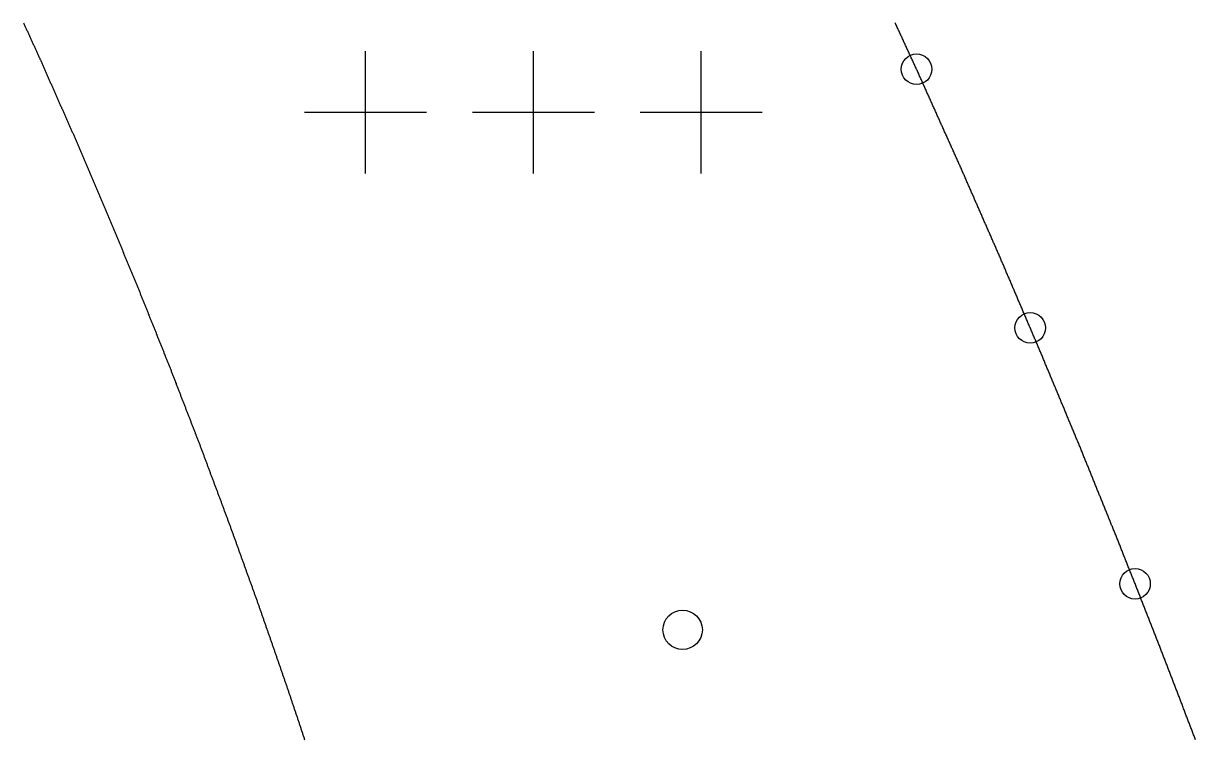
# Model space of a CAD drawing. Extents: x 2 to 292, y 1 to 254.
# Drawn here: x 230.86 to 250.07, y 12.75 to 24.49 of the extents above; entities that cross this region are included whole.
import ezdxf

# ---------------------------------------------------------------- set-up
doc = ezdxf.new("R2010")
doc.units = 0
doc.header["$PDMODE"] = 2
doc.header["$PDSIZE"] = 1
doc.layers.get('0').update_dxf_attribs({"linetype": 'CONTINUOUS'})
doc.layers.add('DRILLING', color=3, linetype='CONTINUOUS')
doc.layers.add('RIB_INDICATION', color=1, linetype='CONTINUOUS')

# ---------------------------------------------------------------- blocks, each defined once
blk = doc.blocks.new('*U109')
at = {"layer": 'DRILLING'}
blk.add_point((0, 0), dxfattribs=at)
blk = doc.blocks.new('*U110')
at = {"layer": 'DRILLING', "color": 0, "linetype": 'BYBLOCK'}
for p in [(0, 0), (2.75, 0), (5.5, 0)]:
    blk.add_blockref('*U109', p, dxfattribs=at)

msp = doc.modelspace()

# ---------------------------------------------------------------- linework, layer by layer
for points in [[(230.864, 24.4949, 0), (230.87, 24.4823, 0), (230.876, 24.4697, 0), (230.882, 24.4571, 0), (230.887, 24.4445, 0), (230.893, 24.4318, 0), (230.899, 24.4192, 0), (230.905, 24.4066, 0), (230.91, 24.394, 0), (230.916, 24.3813, 0), (230.922, 24.3687, 0), (230.928, 24.3561, 0), (230.934, 24.3435, 0), (230.939, 24.3309, 0), (230.945, 24.3182, 0), (230.951, 24.3056, 0), (230.957, 24.293, 0), (230.962, 24.2804, 0), (230.968, 24.2677, 0), (230.974, 24.2551, 0), (230.98, 24.2425, 0), (230.985, 24.2299, 0), (230.991, 24.2173, 0), (230.997, 24.2046, 0), (231.003, 24.192, 0), (231.008, 24.1794, 0), (231.014, 24.1668, 0), (231.02, 24.1541, 0), (231.026, 24.1415, 0), (231.032, 24.1289, 0), (231.037, 24.1163, 0), (231.043, 24.1037, 0), (231.049, 24.091, 0), (231.055, 24.0784, 0), (231.06, 24.0658, 0), (231.066, 24.0532, 0), (231.072, 24.0405, 0), (231.078, 24.0279, 0), (231.083, 24.0153, 0), (231.089, 24.0027, 0), (231.095, 23.99, 0), (231.101, 23.9774, 0), (231.107, 23.9648, 0), (231.112, 23.9522, 0), (231.118, 23.9396, 0), (231.124, 23.9269, 0), (231.13, 23.9143, 0), (231.135, 23.9017, 0), (231.141, 23.8889, 0), (231.147, 23.8762, 0), (231.152, 23.8634, 0), (231.158, 23.8507, 0), (231.163, 23.8379, 0), (231.169, 23.8252, 0), (231.175, 23.8125, 0), (231.18, 23.7997, 0), (231.186, 23.787, 0), (231.192, 23.7742, 0), (231.197, 23.7615, 0), (231.203, 23.7488, 0), (231.209, 23.736, 0), (231.214, 23.7233, 0), (231.22, 23.7105, 0), (231.225, 23.6978, 0), (231.231, 23.6851, 0), (231.237, 23.6723, 0), (231.242, 23.6596, 0), (231.248, 23.6468, 0), (231.254, 23.6341, 0), (231.259, 23.6213, 0), (231.265, 23.6086, 0), (231.271, 23.5959, 0), (231.276, 23.5831, 0), (231.282, 23.5704, 0), (231.287, 23.5576, 0), (231.293, 23.5449, 0), (231.299, 23.5322, 0), (231.304, 23.5194, 0), (231.31, 23.5067, 0), (231.316, 23.4939, 0), (231.321, 23.4812, 0), (231.327, 23.4684, 0), (231.333, 23.4557, 0), (231.338, 23.443, 0), (231.344, 23.4302, 0), (231.349, 23.4175, 0), (231.355, 23.4047, 0), (231.361, 23.392, 0), (231.366, 23.3793, 0), (231.372, 23.3665, 0), (231.378, 23.3538, 0), (231.383, 23.341, 0), (231.389, 23.3283, 0), (231.395, 23.3156, 0), (231.4, 23.3028, 0), (231.406, 23.2901, 0), (231.411, 23.2773, 0), (231.417, 23.2646, 0), (231.423, 23.2518, 0), (231.428, 23.2391, 0), (231.434, 23.2264, 0), (231.44, 23.2136, 0), (231.445, 23.2009, 0), (231.451, 23.1881, 0), (231.456, 23.1754, 0), (231.462, 23.1627, 0), (231.468, 23.1499, 0), (231.473, 23.1372, 0), (231.479, 23.1244, 0), (231.485, 23.1117, 0), (231.49, 23.099, 0), (231.496, 23.0862, 0), (231.502, 23.0735, 0), (231.507, 23.0607, 0), (231.513, 23.048, 0), (231.518, 23.0352, 0), (231.524, 23.0225, 0), (231.53, 23.0098, 0), (231.535, 22.997, 0), (231.541, 22.9843, 0), (231.547, 22.9715, 0), (231.552, 22.9588, 0), (231.558, 22.9461, 0), (231.564, 22.9333, 0), (231.569, 22.9206, 0), (231.575, 22.9078, 0), (231.58, 22.8951, 0), (231.586, 22.8823, 0), (231.592, 22.8696, 0), (231.597, 22.8569, 0), (231.603, 22.8441, 0), (231.609, 22.8314, 0), (231.614, 22.8186, 0), (231.62, 22.8059, 0), (231.626, 22.7932, 0), (231.631, 22.7804, 0), (231.637, 22.7677, 0), (231.642, 22.7549, 0), (231.648, 22.7422, 0), (231.654, 22.7295, 0), (231.659, 22.7167, 0), (231.665, 22.704, 0), (231.671, 22.6912, 0), (231.676, 22.6785, 0), (231.682, 22.6657, 0), (231.687, 22.6529, 0), (231.693, 22.6401, 0), (231.698, 22.6272, 0), (231.704, 22.6143, 0), (231.709, 22.6015, 0), (231.715, 22.5886, 0), (231.72, 22.5758, 0), (231.726, 22.5629, 0), (231.731, 22.55, 0), (231.737, 22.5372, 0), (231.742, 22.5243, 0), (231.748, 22.5115, 0), (231.753, 22.4986, 0), (231.759, 22.4857, 0), (231.764, 22.4729, 0), (231.77, 22.46, 0), (231.775, 22.4471, 0), (231.781, 22.4343, 0), (231.786, 22.4214, 0), (231.792, 22.4086, 0), (231.797, 22.3957, 0), (231.803, 22.3828, 0), (231.809, 22.37, 0), (231.814, 22.3571, 0), (231.82, 22.3443, 0), (231.825, 22.3314, 0), (231.831, 22.3185, 0), (231.836, 22.3057, 0), (231.842, 22.2928, 0), (231.847, 22.28, 0), (231.853, 22.2671, 0), (231.858, 22.2542, 0), (231.864, 22.2414, 0), (231.869, 22.2285, 0), (231.875, 22.2157, 0), (231.88, 22.2028, 0), (231.886, 22.1899, 0), (231.891, 22.1771, 0), (231.897, 22.1642, 0), (231.902, 22.1514, 0), (231.908, 22.1385, 0), (231.913, 22.1256, 0), (231.919, 22.1128, 0), (231.924, 22.0999, 0), (231.93, 22.0871, 0), (231.935, 22.0742, 0), (231.941, 22.0613, 0), (231.946, 22.0485, 0), (231.952, 22.0356, 0), (231.957, 22.0228, 0), (231.963, 22.0099, 0), (231.968, 21.997, 0), (231.974, 21.9842, 0), (231.979, 21.9713, 0), (231.985, 21.9585, 0), (231.99, 21.9456, 0), (231.996, 21.9327, 0), (232.001, 21.9199, 0), (232.007, 21.907, 0), (232.012, 21.8942, 0), (232.018, 21.8813, 0), (232.023, 21.8684, 0), (232.029, 21.8556, 0), (232.034, 21.8427, 0), (232.04, 21.8298, 0), (232.045, 21.817, 0), (232.051, 21.8041, 0), (232.056, 21.7913, 0), (232.062, 21.7784, 0), (232.067, 21.7655, 0), (232.073, 21.7527, 0), (232.078, 21.7398, 0), (232.084, 21.727, 0), (232.089, 21.7141, 0), (232.095, 21.7012, 0), (232.1, 21.6884, 0), (232.106, 21.6755, 0), (232.111, 21.6627, 0), (232.117, 21.6498, 0), (232.122, 21.6369, 0), (232.128, 21.6241, 0), (232.133, 21.6112, 0), (232.139, 21.5984, 0), (232.144, 21.5855, 0), (232.15, 21.5726, 0), (232.155, 21.5598, 0), (232.161, 21.5469, 0), (232.166, 21.5341, 0), (232.172, 21.5212, 0), (232.177, 21.5083, 0), (232.183, 21.4955, 0), (232.188, 21.4826, 0), (232.194, 21.4698, 0), (232.199, 21.4569, 0), (232.205, 21.444, 0), (232.21, 21.4312, 0), (232.216, 21.4183, 0), (232.221, 21.4054, 0), (232.227, 21.3925, 0), (232.232, 21.3795, 0), (232.237, 21.3665, 0), (232.243, 21.3535, 0), (232.248, 21.3405, 0), (232.254, 21.3276, 0), (232.259, 21.3146, 0), (232.264, 21.3016, 0), (232.27, 21.2886, 0), (232.275, 21.2756, 0), (232.28, 21.2627, 0), (232.286, 21.2497, 0), (232.291, 21.2367, 0), (232.297, 21.2237, 0), (232.302, 21.2107, 0), (232.307, 21.1978, 0), (232.313, 21.1848, 0), (232.318, 21.1718, 0), (232.323, 21.1588, 0), (232.329, 21.1458, 0), (232.334, 21.1329, 0), (232.339, 21.1199, 0), (232.345, 21.1069, 0), (232.35, 21.0939, 0), (232.356, 21.0809, 0), (232.361, 21.068, 0), (232.366, 21.055, 0), (232.372, 21.042, 0), (232.377, 21.029, 0), (232.382, 21.016, 0), (232.388, 21.0031, 0), (232.393, 20.9901, 0), (232.399, 20.9771, 0), (232.404, 20.9641, 0), (232.409, 20.9511, 0), (232.415, 20.9382, 0), (232.42, 20.9252, 0), (232.425, 20.9122, 0), (232.431, 20.8992, 0), (232.436, 20.8862, 0), (232.442, 20.8733, 0), (232.447, 20.8603, 0), (232.452, 20.8473, 0), (232.458, 20.8343, 0), (232.463, 20.8213, 0), (232.468, 20.8084, 0), (232.474, 20.7954, 0), (232.479, 20.7824, 0), (232.485, 20.7694, 0), (232.49, 20.7564, 0), (232.495, 20.7435, 0), (232.501, 20.7305, 0), (232.506, 20.7175, 0), (232.511, 20.7045, 0), (232.517, 20.6915, 0), (232.522, 20.6786, 0), (232.528, 20.6656, 0), (232.533, 20.6526, 0), (232.538, 20.6396, 0), (232.544, 20.6266, 0), (232.549, 20.6137, 0), (232.554, 20.6007, 0), (232.56, 20.5877, 0), (232.565, 20.5747, 0), (232.571, 20.5617, 0), (232.576, 20.5488, 0), (232.581, 20.5358, 0), (232.587, 20.5228, 0), (232.592, 20.5098, 0), (232.597, 20.4968, 0), (232.603, 20.4839, 0), (232.608, 20.4709, 0), (232.614, 20.4579, 0), (232.619, 20.4449, 0), (232.624, 20.4319, 0), (232.63, 20.419, 0), (232.635, 20.406, 0), (232.64, 20.393, 0), (232.646, 20.38, 0), (232.651, 20.367, 0), (232.656, 20.3541, 0), (232.662, 20.3411, 0), (232.667, 20.3281, 0), (232.673, 20.3151, 0), (232.678, 20.3021, 0), (232.683, 20.2892, 0), (232.689, 20.2762, 0), (232.694, 20.2632, 0), (232.699, 20.2502, 0), (232.705, 20.2372, 0), (232.71, 20.2243, 0), (232.716, 20.2113, 0), (232.721, 20.1983, 0), (232.726, 20.1853, 0), (232.732, 20.1723, 0), (232.737, 20.1594, 0), (232.742, 20.1464, 0), (232.748, 20.1333, 0), (232.753, 20.1202, 0), (232.758, 20.1071, 0), (232.763, 20.094, 0), (232.769, 20.0809, 0), (232.774, 20.0678, 0), (232.779, 20.0547, 0), (232.784, 20.0416, 0), (232.79, 20.0285, 0), (232.795, 20.0154, 0), (232.8, 20.0023, 0), (232.805, 19.9892, 0), (232.811, 19.9761, 0), (232.816, 19.963, 0), (232.821, 19.9499, 0), (232.826, 19.9368, 0), (232.832, 19.9237, 0), (232.837, 19.9106, 0), (232.842, 19.8975, 0), (232.847, 19.8844, 0), (232.853, 19.8713, 0), (232.858, 19.8582, 0), (232.863, 19.8451, 0), (232.868, 19.832, 0), (232.874, 19.8189, 0), (232.879, 19.8058, 0), (232.884, 19.7927, 0), (232.889, 19.7796, 0), (232.895, 19.7665, 0), (232.9, 19.7534, 0), (232.905, 19.7403, 0), (232.91, 19.7272, 0), (232.916, 19.7141, 0), (232.921, 19.701, 0), (232.926, 19.6879, 0), (232.931, 19.6748, 0), (232.936, 19.6617, 0), (232.942, 19.6486, 0), (232.947, 19.6355, 0), (232.952, 19.6225, 0), (232.957, 19.6094, 0), (232.963, 19.5963, 0), (232.968, 19.5832, 0), (232.973, 19.5701, 0), (232.978, 19.557, 0), (232.984, 19.5439, 0), (232.989, 19.5308, 0), (232.994, 19.5177, 0), (232.999, 19.5046, 0), (233.005, 19.4915, 0), (233.01, 19.4784, 0), (233.015, 19.4653, 0), (233.02, 19.4522, 0), (233.026, 19.4391, 0), (233.031, 19.426, 0), (233.036, 19.4129, 0), (233.041, 19.3998, 0), (233.047, 19.3867, 0), (233.052, 19.3736, 0), (233.057, 19.3605, 0), (233.062, 19.3474, 0), (233.068, 19.3343, 0), (233.073, 19.3212, 0), (233.078, 19.3081, 0), (233.083, 19.295, 0), (233.088, 19.2819, 0), (233.094, 19.2688, 0), (233.099, 19.2557, 0), (233.104, 19.2426, 0), (233.109, 19.2295, 0), (233.115, 19.2164, 0), (233.12, 19.2033, 0), (233.125, 19.1902, 0), (233.13, 19.1771, 0), (233.136, 19.164, 0), (233.141, 19.1509, 0), (233.146, 19.1378, 0), (233.151, 19.1247, 0), (233.157, 19.1116, 0), (233.162, 19.0985, 0), (233.167, 19.0854, 0), (233.172, 19.0723, 0), (233.178, 19.0592, 0), (233.183, 19.0461, 0), (233.188, 19.033, 0), (233.193, 19.0199, 0), (233.199, 19.0068, 0), (233.204, 18.9937, 0), (233.209, 18.9806, 0), (233.214, 18.9675, 0), (233.22, 18.9544, 0), (233.225, 18.9413, 0), (233.23, 18.9282, 0), (233.235, 18.9151, 0), (233.241, 18.902, 0), (233.246, 18.8889, 0), (233.251, 18.8758, 0), (233.256, 18.8627, 0), (233.261, 18.8495, 0), (233.266, 18.8362, 0), (233.272, 18.823, 0), (233.277, 18.8098, 0), (233.282, 18.7966, 0), (233.287, 18.7834, 0), (233.292, 18.7701, 0), (233.297, 18.7569, 0), (233.302, 18.7437, 0), (233.307, 18.7305, 0), (233.312, 18.7173, 0), (233.318, 18.704, 0), (233.323, 18.6908, 0), (233.328, 18.6776, 0), (233.333, 18.6644, 0), (233.338, 18.6512, 0), (233.343, 18.6379, 0), (233.348, 18.6247, 0), (233.353, 18.6115, 0), (233.358, 18.5983, 0), (233.364, 18.5851, 0), (233.369, 18.5718, 0), (233.374, 18.5586, 0), (233.379, 18.5454, 0), (233.384, 18.5322, 0), (233.389, 18.519, 0), (233.394, 18.5057, 0), (233.399, 18.4925, 0), (233.404, 18.4793, 0), (233.41, 18.4661, 0), (233.415, 18.4529, 0), (233.42, 18.4396, 0), (233.425, 18.4264, 0), (233.43, 18.4132, 0), (233.435, 18.4, 0), (233.44, 18.3868, 0), (233.445, 18.3735, 0), (233.45, 18.3603, 0), (233.456, 18.3471, 0), (233.461, 18.3339, 0), (233.466, 18.3207, 0), (233.471, 18.3074, 0), (233.476, 18.2942, 0), (233.481, 18.281, 0), (233.486, 18.2678, 0), (233.491, 18.2546, 0), (233.496, 18.2413, 0), (233.502, 18.2281, 0), (233.507, 18.2149, 0), (233.512, 18.2017, 0), (233.517, 18.1885, 0), (233.522, 18.1752, 0), (233.527, 18.162, 0), (233.532, 18.1488, 0), (233.537, 18.1356, 0), (233.542, 18.1224, 0), (233.548, 18.1091, 0), (233.553, 18.0959, 0), (233.558, 18.0827, 0), (233.563, 18.0695, 0), (233.568, 18.0563, 0), (233.573, 18.0431, 0), (233.578, 18.0298, 0), (233.583, 18.0166, 0), (233.588, 18.0034, 0), (233.594, 17.9902, 0), (233.599, 17.977, 0), (233.604, 17.9637, 0), (233.609, 17.9505, 0), (233.614, 17.9373, 0), (233.619, 17.9241, 0), (233.624, 17.9109, 0), (233.629, 17.8976, 0), (233.634, 17.8844, 0), (233.64, 17.8712, 0), (233.645, 17.858, 0), (233.65, 17.8448, 0), (233.655, 17.8315, 0), (233.66, 17.8183, 0), (233.665, 17.8051, 0), (233.67, 17.7919, 0), (233.675, 17.7787, 0), (233.68, 17.7654, 0), (233.686, 17.7522, 0), (233.691, 17.739, 0), (233.696, 17.7258, 0), (233.701, 17.7126, 0), (233.706, 17.6993, 0), (233.711, 17.6861, 0), (233.716, 17.6729, 0), (233.721, 17.6597, 0), (233.726, 17.6465, 0), (233.732, 17.6332, 0), (233.737, 17.62, 0), (233.742, 17.6068, 0), (233.747, 17.5936, 0), (233.752, 17.5804, 0), (233.757, 17.5671, 0), (233.762, 17.5537, 0), (233.767, 17.5404, 0), (233.772, 17.5271, 0), (233.777, 17.5137, 0), (233.782, 17.5004, 0), (233.787, 17.487, 0), (233.792, 17.4737, 0), (233.797, 17.4604, 0), (233.802, 17.447, 0), (233.807, 17.4337, 0), (233.812, 17.4203, 0), (233.817, 17.407, 0), (233.822, 17.3937, 0), (233.827, 17.3803, 0), (233.832, 17.367, 0), (233.837, 17.3536, 0), (233.842, 17.3403, 0), (233.847, 17.327, 0), (233.852, 17.3136, 0), (233.857, 17.3003, 0), (233.862, 17.2869, 0), (233.867, 17.2736, 0), (233.872, 17.2603, 0), (233.877, 17.2469, 0), (233.882, 17.2336, 0), (233.886, 17.2202, 0), (233.891, 17.2069, 0), (233.896, 17.1936, 0), (233.901, 17.1802, 0), (233.906, 17.1669, 0), (233.911, 17.1536, 0), (233.916, 17.1402, 0), (233.921, 17.1269, 0), (233.926, 17.1135, 0), (233.931, 17.1002, 0), (233.936, 17.0869, 0), (233.941, 17.0735, 0), (233.946, 17.0602, 0), (233.951, 17.0468, 0), (233.956, 17.0335, 0), (233.961, 17.0202, 0), (233.966, 17.0068, 0), (233.971, 16.9935, 0), (233.976, 16.9801, 0), (233.981, 16.9668, 0), (233.986, 16.9535, 0), (233.991, 16.9401, 0), (233.996, 16.9268, 0), (234.001, 16.9134, 0), (234.006, 16.9001, 0), (234.011, 16.8868, 0), (234.016, 16.8734, 0), (234.021, 16.8601, 0), (234.026, 16.8467, 0), (234.031, 16.8334, 0), (234.036, 16.8201, 0), (234.041, 16.8067, 0), (234.046, 16.7934, 0), (234.051, 16.78, 0), (234.056, 16.7667, 0), (234.061, 16.7534, 0), (234.066, 16.74, 0), (234.071, 16.7267, 0), (234.076, 16.7133, 0), (234.081, 16.7, 0), (234.086, 16.6867, 0), (234.091, 16.6733, 0), (234.096, 16.66, 0), (234.101, 16.6466, 0), (234.106, 16.6333, 0), (234.111, 16.62, 0), (234.116, 16.6066, 0), (234.121, 16.5933, 0), (234.126, 16.5799, 0), (234.13, 16.5666, 0), (234.135, 16.5533, 0), (234.14, 16.5399, 0), (234.145, 16.5266, 0), (234.15, 16.5132, 0), (234.155, 16.4999, 0), (234.16, 16.4866, 0), (234.165, 16.4732, 0), (234.17, 16.4599, 0), (234.175, 16.4465, 0), (234.18, 16.4332, 0), (234.185, 16.4199, 0), (234.19, 16.4065, 0), (234.195, 16.3932, 0), (234.2, 16.3798, 0), (234.205, 16.3665, 0), (234.21, 16.3532, 0), (234.215, 16.3398, 0), (234.22, 16.3265, 0), (234.225, 16.3131, 0), (234.23, 16.2998, 0), (234.235, 16.2865, 0), (234.24, 16.2731, 0), (234.245, 16.2597, 0), (234.25, 16.2462, 0), (234.255, 16.2327, 0), (234.259, 16.2193, 0), (234.264, 16.2058, 0), (234.269, 16.1924, 0), (234.274, 16.1789, 0), (234.279, 16.1654, 0), (234.284, 16.152, 0), (234.289, 16.1385, 0), (234.293, 16.1251, 0), (234.298, 16.1116, 0), (234.303, 16.0981, 0), (234.308, 16.0847, 0), (234.313, 16.0712, 0), (234.318, 16.0578, 0), (234.322, 16.0443, 0), (234.327, 16.0308, 0), (234.332, 16.0174, 0), (234.337, 16.0039, 0), (234.342, 15.9905, 0), (234.347, 15.977, 0), (234.352, 15.9635, 0), (234.356, 15.9501, 0), (234.361, 15.9366, 0), (234.366, 15.9232, 0), (234.371, 15.9097, 0), (234.376, 15.8962, 0), (234.381, 15.8828, 0), (234.386, 15.8693, 0), (234.39, 15.8558, 0), (234.395, 15.8424, 0), (234.4, 15.8289, 0), (234.405, 15.8155, 0), (234.41, 15.802, 0), (234.415, 15.7885, 0), (234.419, 15.7751, 0), (234.424, 15.7616, 0), (234.429, 15.7482, 0), (234.434, 15.7347, 0), (234.439, 15.7212, 0), (234.444, 15.7078, 0), (234.449, 15.6943, 0), (234.453, 15.6809, 0), (234.458, 15.6674, 0), (234.463, 15.6539, 0), (234.468, 15.6405, 0), (234.473, 15.627, 0), (234.478, 15.6136, 0), (234.482, 15.6001, 0), (234.487, 15.5866, 0), (234.492, 15.5732, 0), (234.497, 15.5597, 0), (234.502, 15.5463, 0), (234.507, 15.5328, 0), (234.512, 15.5193, 0), (234.516, 15.5059, 0), (234.521, 15.4924, 0), (234.526, 15.479, 0), (234.531, 15.4655, 0), (234.536, 15.452, 0), (234.541, 15.4386, 0), (234.546, 15.4251, 0), (234.55, 15.4116, 0), (234.555, 15.3982, 0), (234.56, 15.3847, 0), (234.565, 15.3713, 0), (234.57, 15.3578, 0), (234.575, 15.3443, 0), (234.579, 15.3309, 0), (234.584, 15.3174, 0), (234.589, 15.304, 0), (234.594, 15.2905, 0), (234.599, 15.277, 0), (234.604, 15.2636, 0), (234.609, 15.2501, 0), (234.613, 15.2367, 0), (234.618, 15.2232, 0), (234.623, 15.2097, 0), (234.628, 15.1963, 0), (234.633, 15.1828, 0), (234.638, 15.1694, 0), (234.642, 15.1559, 0), (234.647, 15.1424, 0), (234.652, 15.129, 0), (234.657, 15.1155, 0), (234.662, 15.1021, 0), (234.667, 15.0886, 0), (234.672, 15.0751, 0), (234.676, 15.0617, 0), (234.681, 15.0482, 0), (234.686, 15.0348, 0), (234.691, 15.0213, 0), (234.696, 15.0078, 0), (234.701, 14.9944, 0), (234.705, 14.9809, 0), (234.71, 14.9675, 0), (234.715, 14.954, 0), (234.72, 14.9404, 0), (234.725, 14.9268, 0), (234.729, 14.9132, 0), (234.734, 14.8996, 0), (234.739, 14.886, 0), (234.743, 14.8725, 0), (234.748, 14.8589, 0), (234.753, 14.8453, 0), (234.758, 14.8317, 0), (234.762, 14.8181, 0), (234.767, 14.8046, 0), (234.772, 14.791, 0), (234.776, 14.7774, 0), (234.781, 14.7638, 0), (234.786, 14.7502, 0), (234.791, 14.7367, 0), (234.795, 14.7231, 0), (234.8, 14.7095, 0), (234.805, 14.6959, 0), (234.809, 14.6823, 0), (234.814, 14.6687, 0), (234.819, 14.6552, 0), (234.824, 14.6416, 0), (234.828, 14.628, 0), (234.833, 14.6144, 0), (234.838, 14.6008, 0), (234.843, 14.5873, 0), (234.847, 14.5737, 0), (234.852, 14.5601, 0), (234.857, 14.5465, 0), (234.861, 14.5329, 0), (234.866, 14.5193, 0), (234.871, 14.5058, 0), (234.876, 14.4922, 0), (234.88, 14.4786, 0), (234.885, 14.465, 0), (234.89, 14.4514, 0), (234.894, 14.4379, 0), (234.899, 14.4243, 0), (234.904, 14.4107, 0), (234.909, 14.3971, 0), (234.913, 14.3835, 0), (234.918, 14.37, 0), (234.923, 14.3564, 0), (234.927, 14.3428, 0), (234.932, 14.3292, 0), (234.937, 14.3156, 0), (234.942, 14.302, 0), (234.946, 14.2885, 0), (234.951, 14.2749, 0), (234.956, 14.2613, 0), (234.96, 14.2477, 0), (234.965, 14.2341, 0), (234.97, 14.2206, 0), (234.975, 14.207, 0), (234.979, 14.1934, 0), (234.984, 14.1798, 0), (234.989, 14.1662, 0), (234.993, 14.1526, 0), (234.998, 14.1391, 0), (235.003, 14.1255, 0), (235.008, 14.1119, 0), (235.012, 14.0983, 0), (235.017, 14.0847, 0), (235.022, 14.0712, 0), (235.026, 14.0576, 0), (235.031, 14.044, 0), (235.036, 14.0304, 0), (235.041, 14.0168, 0), (235.045, 14.0033, 0), (235.05, 13.9897, 0), (235.055, 13.9761, 0), (235.059, 13.9625, 0), (235.064, 13.9489, 0), (235.069, 13.9353, 0), (235.074, 13.9218, 0), (235.078, 13.9082, 0), (235.083, 13.8946, 0), (235.088, 13.881, 0), (235.092, 13.8674, 0), (235.097, 13.8539, 0), (235.102, 13.8403, 0), (235.107, 13.8267, 0), (235.111, 13.8131, 0), (235.116, 13.7995, 0), (235.121, 13.786, 0), (235.126, 13.7724, 0), (235.13, 13.7588, 0), (235.135, 13.7452, 0), (235.14, 13.7316, 0), (235.144, 13.718, 0), (235.149, 13.7045, 0), (235.154, 13.6909, 0), (235.159, 13.6773, 0), (235.163, 13.6637, 0), (235.168, 13.6501, 0), (235.173, 13.6366, 0), (235.177, 13.6229, 0), (235.182, 13.6092, 0), (235.186, 13.5955, 0), (235.191, 13.5818, 0), (235.196, 13.5681, 0), (235.2, 13.5544, 0), (235.205, 13.5407, 0), (235.209, 13.527, 0), (235.214, 13.5133, 0), (235.219, 13.4996, 0), (235.223, 13.4859, 0), (235.228, 13.4722, 0), (235.232, 13.4585, 0), (235.237, 13.4448, 0), (235.241, 13.431, 0), (235.246, 13.4173, 0), (235.251, 13.4036, 0), (235.255, 13.3899, 0), (235.26, 13.3762, 0), (235.264, 13.3625, 0), (235.269, 13.3488, 0), (235.274, 13.3351, 0), (235.278, 13.3214, 0), (235.283, 13.3077, 0), (235.287, 13.294, 0), (235.292, 13.2803, 0), (235.297, 13.2666, 0), (235.301, 13.2529, 0), (235.306, 13.2392, 0), (235.31, 13.2255, 0), (235.315, 13.2118, 0), (235.319, 13.1981, 0), (235.324, 13.1844, 0), (235.329, 13.1707, 0), (235.333, 13.157, 0), (235.338, 13.1433, 0), (235.342, 13.1296, 0), (235.347, 13.1159, 0), (235.352, 13.1022, 0), (235.356, 13.0885, 0), (235.361, 13.0748, 0), (235.365, 13.0611, 0), (235.37, 13.0474, 0), (235.374, 13.0337, 0), (235.379, 13.02, 0), (235.384, 13.0063, 0), (235.388, 12.9926, 0), (235.393, 12.9789, 0), (235.397, 12.9652, 0), (235.402, 12.9515, 0), (235.407, 12.9378, 0), (235.411, 12.9241, 0), (235.416, 12.9104, 0), (235.42, 12.8967, 0), (235.425, 12.8829, 0), (235.429, 12.8692, 0), (235.434, 12.8555, 0), (235.439, 12.8418, 0), (235.443, 12.8281, 0), (235.448, 12.8144, 0), (235.452, 12.8007, 0), (235.457, 12.787, 0), (235.462, 12.7733, 0), (235.466, 12.7596, 0), (235.471, 12.7459, 0)], [(250.069, 12.7447, 0), (250.063, 12.7611, 0), (250.056, 12.7776, 0), (250.05, 12.794, 0), (250.044, 12.8105, 0), (250.037, 12.8269, 0), (250.031, 12.8434, 0), (250.025, 12.8598, 0), (250.018, 12.8763, 0), (250.012, 12.8927, 0), (250.006, 12.9092, 0), (250, 12.9256, 0), (249.993, 12.9421, 0), (249.987, 12.9585, 0), (249.981, 12.975, 0), (249.974, 12.9914, 0), (249.968, 13.0079, 0), (249.962, 13.0243, 0), (249.955, 13.0408, 0), (249.949, 13.0572, 0), (249.943, 13.0737, 0), (249.936, 13.0901, 0), (249.93, 13.1066, 0), (249.924, 13.123, 0), (249.917, 13.1395, 0), (249.911, 13.1559, 0), (249.905, 13.1724, 0), (249.899, 13.1888, 0), (249.892, 13.2053, 0), (249.886, 13.2217, 0), (249.88, 13.2382, 0), (249.873, 13.2546, 0), (249.867, 13.2711, 0), (249.861, 13.2875, 0), (249.854, 13.304, 0), (249.848, 13.3204, 0), (249.842, 13.3369, 0), (249.835, 13.3533, 0), (249.829, 13.3698, 0), (249.823, 13.3862, 0), (249.816, 13.4027, 0), (249.81, 13.4191, 0), (249.804, 13.4356, 0), (249.798, 13.452, 0), (249.791, 13.4685, 0), (249.785, 13.4849, 0), (249.779, 13.5014, 0), (249.772, 13.5178, 0), (249.766, 13.5343, 0), (249.76, 13.5507, 0), (249.753, 13.5672, 0), (249.747, 13.5836, 0), (249.741, 13.6001, 0), (249.734, 13.6165, 0), (249.728, 13.633, 0), (249.722, 13.6494, 0), (249.715, 13.6659, 0), (249.709, 13.6823, 0), (249.703, 13.6988, 0), (249.697, 13.7152, 0), (249.69, 13.7317, 0), (249.684, 13.7481, 0), (249.678, 13.7646, 0), (249.671, 13.781, 0), (249.665, 13.7975, 0), (249.659, 13.8139, 0), (249.652, 13.8304, 0), (249.646, 13.8468, 0), (249.64, 13.8633, 0), (249.633, 13.8797, 0), (249.627, 13.8962, 0), (249.621, 13.9126, 0), (249.614, 13.9291, 0), (249.608, 13.9455, 0), (249.602, 13.962, 0), (249.596, 13.9784, 0), (249.589, 13.9949, 0), (249.583, 14.0113, 0), (249.577, 14.0278, 0), (249.57, 14.0442, 0), (249.564, 14.0607, 0), (249.558, 14.0771, 0), (249.551, 14.0936, 0), (249.545, 14.11, 0), (249.539, 14.1265, 0), (249.532, 14.1429, 0), (249.526, 14.1594, 0), (249.52, 14.1758, 0), (249.513, 14.1923, 0), (249.507, 14.2087, 0), (249.501, 14.2252, 0), (249.495, 14.2416, 0), (249.488, 14.2581, 0), (249.482, 14.2745, 0), (249.476, 14.291, 0), (249.469, 14.3074, 0), (249.463, 14.3239, 0), (249.457, 14.3403, 0), (249.45, 14.3567, 0), (249.444, 14.373, 0), (249.437, 14.3893, 0), (249.431, 14.4057, 0), (249.424, 14.422, 0), (249.418, 14.4383, 0), (249.412, 14.4547, 0), (249.405, 14.471, 0), (249.399, 14.4873, 0), (249.392, 14.5037, 0), (249.386, 14.52, 0), (249.379, 14.5363, 0), (249.373, 14.5526, 0), (249.367, 14.569, 0), (249.36, 14.5853, 0), (249.354, 14.6016, 0), (249.347, 14.618, 0), (249.341, 14.6343, 0), (249.334, 14.6506, 0), (249.328, 14.6669, 0), (249.321, 14.6833, 0), (249.315, 14.6996, 0), (249.309, 14.7159, 0), (249.302, 14.7323, 0), (249.296, 14.7486, 0), (249.289, 14.7649, 0), (249.283, 14.7813, 0), (249.276, 14.7976, 0), (249.27, 14.8139, 0), (249.264, 14.8302, 0), (249.257, 14.8466, 0), (249.251, 14.8629, 0), (249.244, 14.8792, 0), (249.238, 14.8956, 0), (249.231, 14.9119, 0), (249.225, 14.9282, 0), (249.218, 14.9445, 0), (249.212, 14.9609, 0), (249.206, 14.9772, 0), (249.199, 14.9935, 0), (249.193, 15.0099, 0), (249.186, 15.0262, 0), (249.18, 15.0425, 0), (249.173, 15.0588, 0), (249.167, 15.0752, 0), (249.16, 15.0915, 0), (249.154, 15.1078, 0), (249.148, 15.1242, 0), (249.141, 15.1405, 0), (249.135, 15.1568, 0), (249.128, 15.1732, 0), (249.122, 15.1895, 0), (249.115, 15.2058, 0), (249.109, 15.2221, 0), (249.103, 15.2385, 0), (249.096, 15.2548, 0), (249.09, 15.2711, 0), (249.083, 15.2875, 0), (249.077, 15.3038, 0), (249.07, 15.3201, 0), (249.064, 15.3364, 0), (249.057, 15.3528, 0), (249.051, 15.3691, 0), (249.045, 15.3854, 0), (249.038, 15.4018, 0), (249.032, 15.4181, 0), (249.025, 15.4344, 0), (249.019, 15.4507, 0), (249.012, 15.4671, 0), (249.006, 15.4834, 0), (249, 15.4997, 0), (248.993, 15.5161, 0), (248.987, 15.5324, 0), (248.98, 15.5487, 0), (248.974, 15.5651, 0), (248.967, 15.5814, 0), (248.961, 15.5977, 0), (248.954, 15.614, 0), (248.948, 15.6304, 0), (248.942, 15.6467, 0), (248.935, 15.663, 0), (248.929, 15.6794, 0), (248.922, 15.6957, 0), (248.916, 15.712, 0), (248.909, 15.7283, 0), (248.903, 15.7447, 0), (248.896, 15.761, 0), (248.89, 15.7773, 0), (248.884, 15.7937, 0), (248.877, 15.81, 0), (248.871, 15.8263, 0), (248.864, 15.8426, 0), (248.858, 15.859, 0), (248.851, 15.8753, 0), (248.845, 15.8916, 0), (248.839, 15.908, 0), (248.832, 15.9243, 0), (248.826, 15.9406, 0), (248.819, 15.9568, 0), (248.813, 15.973, 0), (248.806, 15.9892, 0), (248.799, 16.0054, 0), (248.793, 16.0217, 0), (248.786, 16.0379, 0), (248.78, 16.0541, 0), (248.773, 16.0703, 0), (248.767, 16.0865, 0), (248.76, 16.1027, 0), (248.753, 16.1189, 0), (248.747, 16.1351, 0), (248.74, 16.1513, 0), (248.734, 16.1675, 0), (248.727, 16.1837, 0), (248.721, 16.1999, 0), (248.714, 16.2162, 0), (248.707, 16.2324, 0), (248.701, 16.2486, 0), (248.694, 16.2648, 0), (248.688, 16.281, 0), (248.681, 16.2972, 0), (248.675, 16.3134, 0), (248.668, 16.3296, 0), (248.662, 16.3458, 0), (248.655, 16.362, 0), (248.648, 16.3782, 0), (248.642, 16.3945, 0), (248.635, 16.4107, 0), (248.629, 16.4269, 0), (248.622, 16.4431, 0), (248.616, 16.4593, 0), (248.609, 16.4755, 0), (248.602, 16.4917, 0), (248.596, 16.5079, 0), (248.589, 16.5241, 0), (248.583, 16.5403, 0), (248.576, 16.5565, 0), (248.57, 16.5727, 0), (248.563, 16.589, 0), (248.556, 16.6052, 0), (248.55, 16.6214, 0), (248.543, 16.6376, 0), (248.537, 16.6538, 0), (248.53, 16.67, 0), (248.524, 16.6862, 0), (248.517, 16.7024, 0), (248.511, 16.7186, 0), (248.504, 16.7348, 0), (248.497, 16.751, 0), (248.491, 16.7673, 0), (248.484, 16.7835, 0), (248.478, 16.7997, 0), (248.471, 16.8159, 0), (248.465, 16.8321, 0), (248.458, 16.8483, 0), (248.451, 16.8645, 0), (248.445, 16.8807, 0), (248.438, 16.8969, 0), (248.432, 16.9131, 0), (248.425, 16.9293, 0), (248.419, 16.9455, 0), (248.412, 16.9618, 0), (248.405, 16.978, 0), (248.399, 16.9942, 0), (248.392, 17.0104, 0), (248.386, 17.0266, 0), (248.379, 17.0428, 0), (248.373, 17.059, 0), (248.366, 17.0752, 0), (248.36, 17.0914, 0), (248.353, 17.1076, 0), (248.346, 17.1238, 0), (248.34, 17.14, 0), (248.333, 17.1563, 0), (248.327, 17.1725, 0), (248.32, 17.1887, 0), (248.314, 17.2049, 0), (248.307, 17.2211, 0), (248.3, 17.2373, 0), (248.294, 17.2535, 0), (248.287, 17.2697, 0), (248.281, 17.2859, 0), (248.274, 17.3021, 0), (248.268, 17.3183, 0), (248.261, 17.3346, 0), (248.254, 17.3508, 0), (248.248, 17.367, 0), (248.241, 17.3832, 0), (248.235, 17.3994, 0), (248.228, 17.4156, 0), (248.222, 17.4318, 0), (248.215, 17.448, 0), (248.209, 17.4642, 0), (248.202, 17.4804, 0), (248.195, 17.4966, 0), (248.189, 17.5128, 0), (248.182, 17.529, 0), (248.176, 17.5451, 0), (248.169, 17.5612, 0), (248.162, 17.5773, 0), (248.155, 17.5933, 0), (248.149, 17.6094, 0), (248.142, 17.6255, 0), (248.135, 17.6416, 0), (248.129, 17.6577, 0), (248.122, 17.6738, 0), (248.115, 17.6899, 0), (248.109, 17.706, 0), (248.102, 17.722, 0), (248.095, 17.7381, 0), (248.089, 17.7542, 0), (248.082, 17.7703, 0), (248.075, 17.7864, 0), (248.068, 17.8025, 0), (248.062, 17.8186, 0), (248.055, 17.8347, 0), (248.048, 17.8508, 0), (248.042, 17.8668, 0), (248.035, 17.8829, 0), (248.028, 17.899, 0), (248.022, 17.9151, 0), (248.015, 17.9312, 0), (248.008, 17.9473, 0), (248.002, 17.9634, 0), (247.995, 17.9795, 0), (247.988, 17.9955, 0), (247.981, 18.0116, 0), (247.975, 18.0277, 0), (247.968, 18.0438, 0), (247.961, 18.0599, 0), (247.955, 18.076, 0), (247.948, 18.0921, 0), (247.941, 18.1082, 0), (247.935, 18.1242, 0), (247.928, 18.1403, 0), (247.921, 18.1564, 0), (247.915, 18.1725, 0), (247.908, 18.1886, 0), (247.901, 18.2047, 0), (247.894, 18.2208, 0), (247.888, 18.2369, 0), (247.881, 18.253, 0), (247.874, 18.269, 0), (247.868, 18.2851, 0), (247.861, 18.3012, 0), (247.854, 18.3173, 0), (247.848, 18.3334, 0), (247.841, 18.3495, 0), (247.834, 18.3656, 0), (247.828, 18.3817, 0), (247.821, 18.3977, 0), (247.814, 18.4138, 0), (247.807, 18.4299, 0), (247.801, 18.446, 0), (247.794, 18.4621, 0), (247.787, 18.4782, 0), (247.781, 18.4943, 0), (247.774, 18.5104, 0), (247.767, 18.5264, 0), (247.761, 18.5425, 0), (247.754, 18.5586, 0), (247.747, 18.5747, 0), (247.741, 18.5908, 0), (247.734, 18.6069, 0), (247.727, 18.623, 0), (247.721, 18.6391, 0), (247.714, 18.6552, 0), (247.707, 18.6712, 0), (247.7, 18.6873, 0), (247.694, 18.7034, 0), (247.687, 18.7195, 0), (247.68, 18.7356, 0), (247.674, 18.7517, 0), (247.667, 18.7678, 0), (247.66, 18.7839, 0), (247.654, 18.7999, 0), (247.647, 18.816, 0), (247.64, 18.8321, 0), (247.634, 18.8482, 0), (247.627, 18.8643, 0), (247.62, 18.8804, 0), (247.613, 18.8965, 0), (247.607, 18.9126, 0), (247.6, 18.9286, 0), (247.593, 18.9447, 0), (247.587, 18.9608, 0), (247.58, 18.9769, 0), (247.573, 18.993, 0), (247.567, 19.0091, 0), (247.56, 19.0252, 0), (247.553, 19.0413, 0), (247.547, 19.0574, 0), (247.54, 19.0734, 0), (247.533, 19.0895, 0), (247.526, 19.1055, 0), (247.52, 19.1215, 0), (247.513, 19.1374, 0), (247.506, 19.1534, 0), (247.499, 19.1694, 0), (247.492, 19.1853, 0), (247.485, 19.2013, 0), (247.479, 19.2173, 0), (247.472, 19.2332, 0), (247.465, 19.2492, 0), (247.458, 19.2652, 0), (247.451, 19.2811, 0), (247.445, 19.2971, 0), (247.438, 19.3131, 0), (247.431, 19.329, 0), (247.424, 19.345, 0), (247.417, 19.361, 0), (247.41, 19.3769, 0), (247.404, 19.3929, 0), (247.397, 19.4089, 0), (247.39, 19.4248, 0), (247.383, 19.4408, 0), (247.376, 19.4568, 0), (247.37, 19.4728, 0), (247.363, 19.4887, 0), (247.356, 19.5047, 0), (247.349, 19.5207, 0), (247.342, 19.5366, 0), (247.335, 19.5526, 0), (247.329, 19.5686, 0), (247.322, 19.5845, 0), (247.315, 19.6005, 0), (247.308, 19.6165, 0), (247.301, 19.6324, 0), (247.295, 19.6484, 0), (247.288, 19.6644, 0), (247.281, 19.6803, 0), (247.274, 19.6963, 0), (247.267, 19.7123, 0), (247.26, 19.7282, 0), (247.254, 19.7442, 0), (247.247, 19.7602, 0), (247.24, 19.7761, 0), (247.233, 19.7921, 0), (247.226, 19.8081, 0), (247.22, 19.824, 0), (247.213, 19.84, 0), (247.206, 19.856, 0), (247.199, 19.8719, 0), (247.192, 19.8879, 0), (247.185, 19.9039, 0), (247.179, 19.9198, 0), (247.172, 19.9358, 0), (247.165, 19.9518, 0), (247.158, 19.9677, 0), (247.151, 19.9837, 0), (247.145, 19.9997, 0), (247.138, 20.0156, 0), (247.131, 20.0316, 0), (247.124, 20.0476, 0), (247.117, 20.0635, 0), (247.11, 20.0795, 0), (247.104, 20.0955, 0), (247.097, 20.1114, 0), (247.09, 20.1274, 0), (247.083, 20.1434, 0), (247.076, 20.1594, 0), (247.07, 20.1753, 0), (247.063, 20.1913, 0), (247.056, 20.2073, 0), (247.049, 20.2232, 0), (247.042, 20.2392, 0), (247.035, 20.2552, 0), (247.029, 20.2711, 0), (247.022, 20.2871, 0), (247.015, 20.3031, 0), (247.008, 20.319, 0), (247.001, 20.335, 0), (246.995, 20.351, 0), (246.988, 20.3669, 0), (246.981, 20.3829, 0), (246.974, 20.3989, 0), (246.967, 20.4148, 0), (246.96, 20.4308, 0), (246.954, 20.4468, 0), (246.947, 20.4627, 0), (246.94, 20.4787, 0), (246.933, 20.4947, 0), (246.926, 20.5106, 0), (246.92, 20.5266, 0), (246.913, 20.5426, 0), (246.906, 20.5585, 0), (246.899, 20.5745, 0), (246.892, 20.5905, 0), (246.886, 20.6064, 0), (246.879, 20.6224, 0), (246.872, 20.6384, 0), (246.865, 20.6543, 0), (246.858, 20.6701, 0), (246.851, 20.686, 0), (246.844, 20.7018, 0), (246.837, 20.7177, 0), (246.83, 20.7335, 0), (246.823, 20.7494, 0), (246.816, 20.7652, 0), (246.809, 20.7811, 0), (246.803, 20.7969, 0), (246.796, 20.8128, 0), (246.789, 20.8286, 0), (246.782, 20.8445, 0), (246.775, 20.8603, 0), (246.768, 20.8761, 0), (246.761, 20.892, 0), (246.754, 20.9078, 0), (246.747, 20.9237, 0), (246.74, 20.9395, 0), (246.733, 20.9554, 0), (246.726, 20.9712, 0), (246.719, 20.9871, 0), (246.712, 21.0029, 0), (246.705, 21.0188, 0), (246.698, 21.0346, 0), (246.691, 21.0505, 0), (246.684, 21.0663, 0), (246.678, 21.0822, 0), (246.671, 21.098, 0), (246.664, 21.1139, 0), (246.657, 21.1297, 0), (246.65, 21.1455, 0), (246.643, 21.1614, 0), (246.636, 21.1772, 0), (246.629, 21.1931, 0), (246.622, 21.2089, 0), (246.615, 21.2248, 0), (246.608, 21.2406, 0), (246.601, 21.2565, 0), (246.594, 21.2723, 0), (246.587, 21.2882, 0), (246.58, 21.304, 0), (246.573, 21.3199, 0), (246.566, 21.3357, 0), (246.559, 21.3516, 0), (246.553, 21.3674, 0), (246.546, 21.3832, 0), (246.539, 21.3991, 0), (246.532, 21.4149, 0), (246.525, 21.4308, 0), (246.518, 21.4466, 0), (246.511, 21.4625, 0), (246.504, 21.4783, 0), (246.497, 21.4942, 0), (246.49, 21.51, 0), (246.483, 21.5259, 0), (246.476, 21.5417, 0), (246.469, 21.5576, 0), (246.462, 21.5734, 0), (246.455, 21.5893, 0), (246.448, 21.6051, 0), (246.441, 21.621, 0), (246.434, 21.6368, 0), (246.428, 21.6526, 0), (246.421, 21.6685, 0), (246.414, 21.6843, 0), (246.407, 21.7002, 0), (246.4, 21.716, 0), (246.393, 21.7319, 0), (246.386, 21.7477, 0), (246.379, 21.7636, 0), (246.372, 21.7794, 0), (246.365, 21.7953, 0), (246.358, 21.8111, 0), (246.351, 21.827, 0), (246.344, 21.8428, 0), (246.337, 21.8587, 0), (246.33, 21.8745, 0), (246.323, 21.8903, 0), (246.316, 21.9062, 0), (246.31, 21.922, 0), (246.303, 21.9379, 0), (246.296, 21.9537, 0), (246.289, 21.9696, 0), (246.282, 21.9854, 0), (246.275, 22.0013, 0), (246.268, 22.0171, 0), (246.261, 22.033, 0), (246.254, 22.0488, 0), (246.247, 22.0647, 0), (246.24, 22.0805, 0), (246.233, 22.0964, 0), (246.226, 22.1122, 0), (246.219, 22.1281, 0), (246.212, 22.1439, 0), (246.205, 22.1597, 0), (246.198, 22.1756, 0), (246.191, 22.1914, 0), (246.184, 22.2072, 0), (246.177, 22.2229, 0), (246.17, 22.2386, 0), (246.163, 22.2544, 0), (246.156, 22.2701, 0), (246.149, 22.2858, 0), (246.142, 22.3015, 0), (246.135, 22.3173, 0), (246.128, 22.333, 0), (246.121, 22.3487, 0), (246.114, 22.3644, 0), (246.107, 22.3802, 0), (246.1, 22.3959, 0), (246.093, 22.4116, 0), (246.085, 22.4274, 0), (246.078, 22.4431, 0), (246.071, 22.4588, 0), (246.064, 22.4745, 0), (246.057, 22.4903, 0), (246.05, 22.506, 0), (246.043, 22.5217, 0), (246.036, 22.5374, 0), (246.029, 22.5532, 0), (246.022, 22.5689, 0), (246.015, 22.5846, 0), (246.008, 22.6003, 0), (246.001, 22.6161, 0), (245.994, 22.6318, 0), (245.986, 22.6475, 0), (245.979, 22.6632, 0), (245.972, 22.679, 0), (245.965, 22.6947, 0), (245.958, 22.7104, 0), (245.951, 22.7262, 0), (245.944, 22.7419, 0), (245.937, 22.7576, 0), (245.93, 22.7733, 0), (245.923, 22.7891, 0), (245.916, 22.8048, 0), (245.909, 22.8205, 0), (245.902, 22.8362, 0), (245.895, 22.852, 0), (245.887, 22.8677, 0), (245.88, 22.8834, 0), (245.873, 22.8991, 0), (245.866, 22.9149, 0), (245.859, 22.9306, 0), (245.852, 22.9463, 0), (245.845, 22.962, 0), (245.838, 22.9778, 0), (245.831, 22.9935, 0), (245.824, 23.0092, 0), (245.817, 23.025, 0), (245.81, 23.0407, 0), (245.803, 23.0564, 0), (245.796, 23.0721, 0), (245.789, 23.0879, 0), (245.781, 23.1036, 0), (245.774, 23.1193, 0), (245.767, 23.135, 0), (245.76, 23.1508, 0), (245.753, 23.1665, 0), (245.746, 23.1822, 0), (245.739, 23.1979, 0), (245.732, 23.2137, 0), (245.725, 23.2294, 0), (245.718, 23.2451, 0), (245.711, 23.2608, 0), (245.704, 23.2766, 0), (245.697, 23.2923, 0), (245.69, 23.308, 0), (245.682, 23.3237, 0), (245.675, 23.3395, 0), (245.668, 23.3552, 0), (245.661, 23.3709, 0), (245.654, 23.3867, 0), (245.647, 23.4024, 0), (245.64, 23.4181, 0), (245.633, 23.4338, 0), (245.626, 23.4496, 0), (245.619, 23.4653, 0), (245.612, 23.481, 0), (245.605, 23.4967, 0), (245.598, 23.5125, 0), (245.591, 23.5282, 0), (245.583, 23.5439, 0), (245.576, 23.5596, 0), (245.569, 23.5754, 0), (245.562, 23.5911, 0), (245.555, 23.6068, 0), (245.548, 23.6225, 0), (245.541, 23.6383, 0), (245.534, 23.654, 0), (245.527, 23.6697, 0), (245.52, 23.6855, 0), (245.513, 23.7012, 0), (245.506, 23.7169, 0), (245.499, 23.7326, 0), (245.491, 23.7482, 0), (245.484, 23.7638, 0), (245.477, 23.7794, 0), (245.47, 23.795, 0), (245.463, 23.8106, 0), (245.455, 23.8262, 0), (245.448, 23.8418, 0), (245.441, 23.8574, 0), (245.434, 23.8731, 0), (245.427, 23.8887, 0), (245.419, 23.9043, 0), (245.412, 23.9199, 0), (245.405, 23.9355, 0), (245.398, 23.9511, 0), (245.391, 23.9667, 0), (245.383, 23.9823, 0), (245.376, 23.9979, 0), (245.369, 24.0135, 0), (245.362, 24.0291, 0), (245.355, 24.0447, 0), (245.348, 24.0603, 0), (245.34, 24.0759, 0), (245.333, 24.0915, 0), (245.326, 24.1071, 0), (245.319, 24.1227, 0), (245.312, 24.1383, 0), (245.304, 24.154, 0), (245.297, 24.1696, 0), (245.29, 24.1852, 0), (245.283, 24.2008, 0), (245.276, 24.2164, 0), (245.268, 24.232, 0), (245.261, 24.2476, 0), (245.254, 24.2632, 0), (245.247, 24.2788, 0), (245.24, 24.2944, 0), (245.232, 24.31, 0), (245.225, 24.3256, 0), (245.218, 24.3412, 0), (245.211, 24.3568, 0), (245.204, 24.3724, 0), (245.196, 24.388, 0), (245.189, 24.4036, 0), (245.182, 24.4193, 0), (245.175, 24.4349, 0), (245.168, 24.4505, 0), (245.16, 24.4661, 0), (245.153, 24.4817, 0), (245.146, 24.4973, 0)]]:
    msp.add_polyline3d(points)
at = {"layer": 'DRILLING'}
msp.add_circle((241.66507, 14.54685), 0.3225, dxfattribs=at)
at = {"layer": 'RIB_INDICATION'}
for centre in [(245.4977, 23.73459), (247.36011, 19.49484), (249.07784, 15.30109)]:
    msp.add_circle(centre, 0.25, dxfattribs=at)

# ---------------------------------------------------------------- block references
at = {"layer": 'DRILLING', "xscale": -1}
msp.add_blockref('*U110', (241.96921, 23.02829), dxfattribs=at)

doc.saveas('drawing.dxf')
